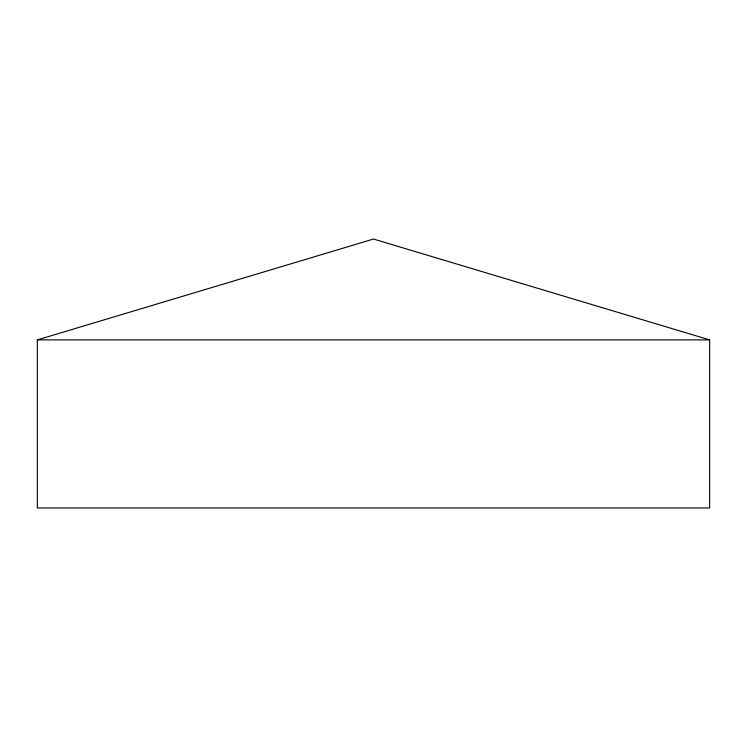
<?xml version="1.0" encoding="UTF-8"?>
<svg xmlns="http://www.w3.org/2000/svg" width="747" height="747" viewBox="0 0 747 747"><rect width="100%" height="100%" fill="white"/><g stroke="black" fill="none" stroke-linecap="round" stroke-linejoin="round"><path stroke-width="1.12" d="M37.35 339.885L373.5 239.04L709.65 339.885L709.65 507.96L37.35 507.96L37.35 339.885L709.65 339.885"/></g></svg>
